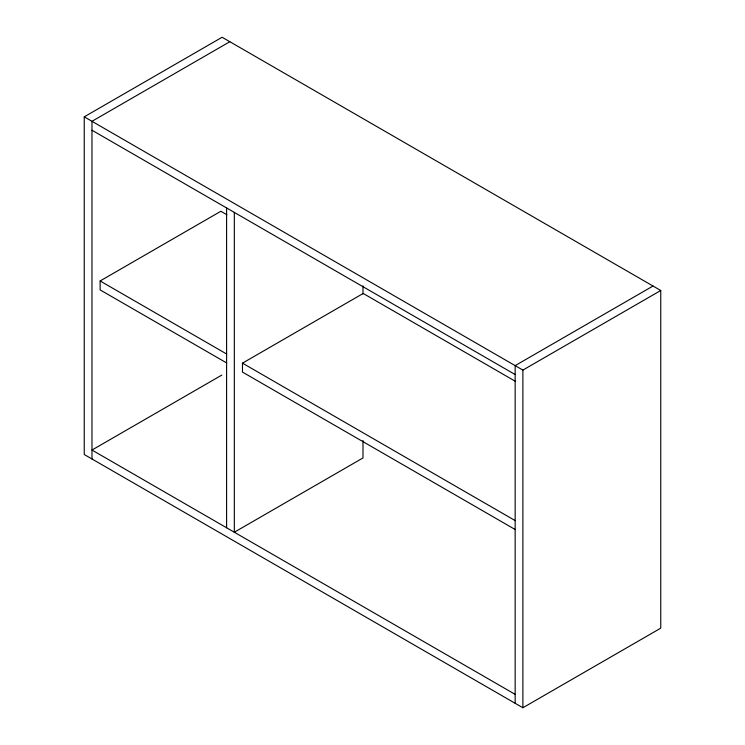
<?xml version="1.0" encoding="UTF-8"?>
<svg xmlns="http://www.w3.org/2000/svg" width="745" height="745" viewBox="0 0 745 745"><rect width="100%" height="100%" fill="white"/><g stroke="black" fill="none" stroke-linecap="round" stroke-linejoin="round"><path stroke-width="1.12" d="M84.25 116.844L222.112 37.25L660.75 290.494L660.75 628.156L522.888 707.75L84.25 454.506L84.25 116.844L522.888 370.088L660.75 290.494M229.842 41.711L91.98 121.305L91.98 458.967M226.713 362.973L100.128 289.898L100.128 280.967L220.855 211.263L226.88 214.746M221.786 375.098L91.98 450.045L515.158 694.368M515.251 529.565L242.479 372.081L242.479 363.15L363.206 293.456L515.195 381.207M653.02 286.033L515.158 365.627L515.158 703.289M91.98 130.226L515.158 374.549M100.128 280.967L226.713 354.052M242.479 363.15L515.251 520.643M522.888 370.088L522.888 707.75M362.992 285.819L362.992 293.968M362.992 440.5L362.992 457.942L234.33 532.228L234.33 212.409M226.601 207.948L226.601 527.767"/></g></svg>
